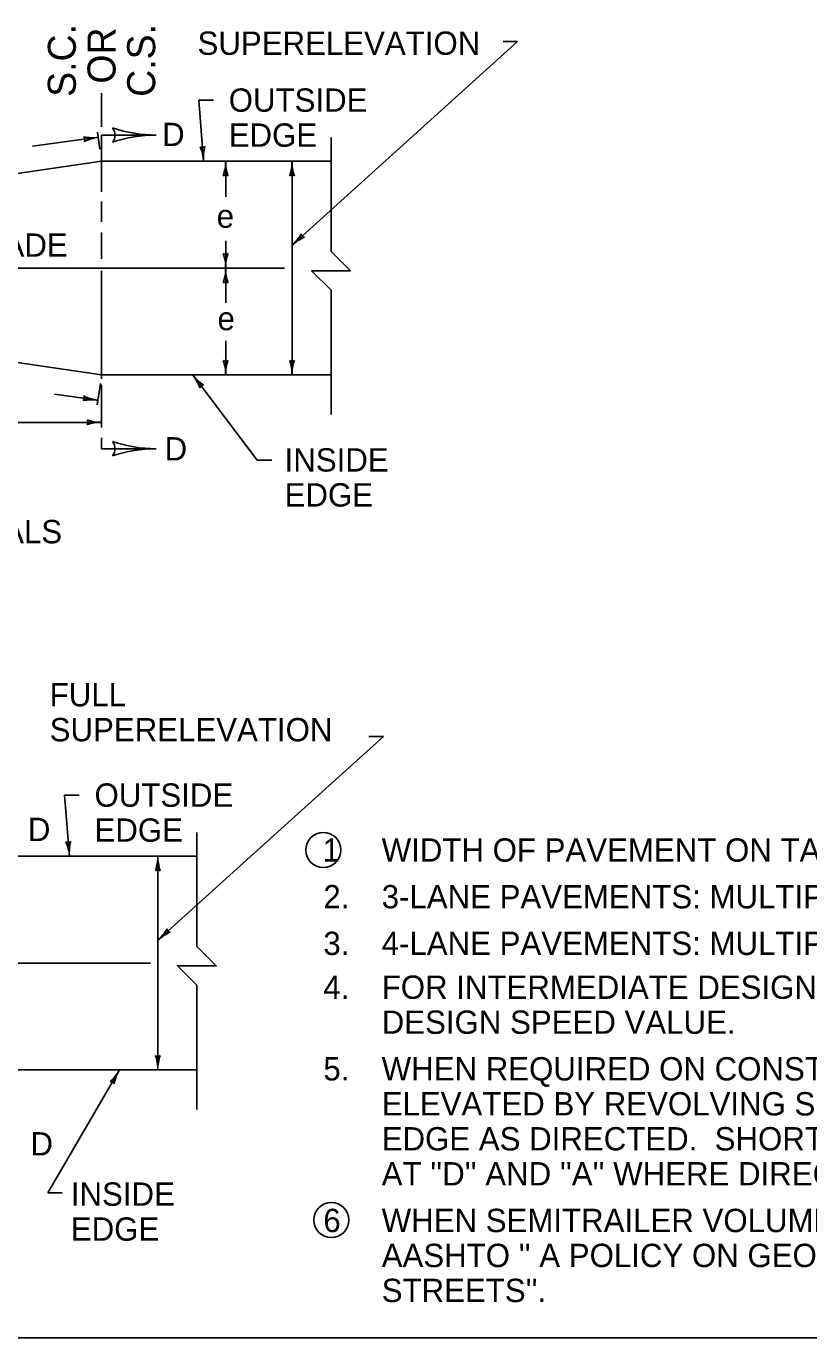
# Model space of a CAD drawing. Extents: x 1007 to 1035.5, y 1000.5 to 1021.5.
# Drawn here: x 1016.95 to 1023.65, y 1000.5 to 1011.75 of the extents above; entities that cross this region are included whole.
import ezdxf

# ---------------------------------------------------------------- set-up
doc = ezdxf.new("R2010")
doc.units = 0
for name, color, linetype in [('Level 1', 7, 'Continuous'), ('Level 10', 7, 'Continuous'), ('Level 11', 7, 'Continuous')]:
    doc.layers.add(name, color=color, linetype=linetype)

msp = doc.modelspace()

# ---------------------------------------------------------------- linework, layer by layer
at = {"layer": 'Level 1'}
for p, q in [((1021.156, 1011.615), (1019.223, 1009.868)), ((1021.031, 1011.615), (1021.156, 1011.615)), ((1017.591, 1011.172), (1017.591, 1010.883)), ((1018.549, 1011.11), (1018.424, 1011.11)), ((1018.424, 1011.11), (1018.465, 1010.589)), ((1017.563, 1010.793), (1017, 1010.716)), ((1017.557, 1010.837), (1017.577, 1010.69)), ((1017.591, 1010.812), (1018.059, 1010.812)), ((1017.591, 1010.812), (1017.591, 1010.326)), ((1019.557, 1010.79), (1019.557, 1010.064)), ((1017.591, 1010.589), (1010.276, 1009.516)), ((1017.591, 1010.589), (1019.557, 1010.589)), ((1018.654, 1010.589), (1018.654, 1010.282)), ((1019.223, 1010.589), (1019.223, 1008.755)), ((1017.591, 1010.242), (1017.591, 1010.068)), ((1017.591, 1009.977), (1017.591, 1009.752)), ((1018.654, 1009.905), (1018.654, 1009.672)), ((1016.408, 1009.672), (1019.159, 1009.672)), ((1017.591, 1009.647), (1017.591, 1008.722)), ((1018.654, 1009.375), (1018.654, 1009.672)), ((1012.404, 1009.516), (1017.591, 1008.755)), ((1019.557, 1009.231), (1019.557, 1008.417)), ((1018.654, 1008.755), (1018.654, 1009.048)), ((1017.591, 1008.755), (1019.557, 1008.755)), ((1018.925, 1008.025), (1018.373, 1008.755)), ((1017.58, 1008.681), (1017.554, 1008.499)), ((1017.591, 1008.672), (1017.591, 1008.306)), ((1017.188, 1008.592), (1017.559, 1008.538)), ((1014.661, 1008.349), (1017.591, 1008.349)), ((1017.591, 1008.217), (1017.591, 1008.123)), ((1017.591, 1008.123), (1018.059, 1008.123)), ((1019.05, 1008.025), (1018.925, 1008.025)), ((1020.006, 1005.656), (1018.073, 1003.909)), ((1019.881, 1005.656), (1020.006, 1005.656)), ((1017.399, 1005.151), (1017.274, 1005.151)), ((1017.274, 1005.151), (1017.315, 1004.63)), ((1018.407, 1004.831), (1018.407, 1004.105)), ((1016.441, 1004.63), (1018.407, 1004.63)), ((1018.073, 1004.63), (1018.073, 1002.796)), ((1015.258, 1003.713), (1018.009, 1003.713)), ((1018.407, 1003.272), (1018.407, 1002.458)), ((1016.441, 1002.796), (1018.407, 1002.796)), ((1017.129, 1001.744), (1017.744, 1002.796)), ((1017.254, 1001.744), (1017.129, 1001.744))]:
    msp.add_line(p, q, dxfattribs=at)
for points in [[(1019.557, 1009.231), (1019.557, 1009.481), (1019.39, 1009.648), (1019.723, 1009.648), (1019.557, 1009.814), (1019.557, 1010.064)], [(1018.407, 1003.272), (1018.407, 1003.522), (1018.24, 1003.689), (1018.573, 1003.689), (1018.407, 1003.855), (1018.407, 1004.105)]]:
    msp.add_lwpolyline(points, dxfattribs=at)
for centre in [(1019.491, 1004.682), (1019.559, 1001.509)]:
    msp.add_circle(centre, 0.15, dxfattribs=at)
for centre, radius, start, end in [((1017.613, 1010.812), 0.0938, 318.7746, 40.8913), ((1018.059, 1011.984), 1.172, 251.3472, 269.9939), ((1017.416, 1010.773), 0.0312, 326.5329, 48.6496), ((1017.511, 1011.18), 0.391, 259.1054, 277.7522), ((1017.616, 1010.406), 0.391, 97.7583, 116.4271), ((1017.616, 1010.406), 0.391, 97.7461, 97.7583), ((1018.059, 1009.64), 1.172, 90, 108.6688), ((1018.059, 1009.64), 1.172, 89.9878, 90), ((1018.454, 1010.737), 0.0312, 233.2979, 315.4146), ((1018.076, 1010.558), 0.391, 4.5233, 23.1921), ((1018.855, 1010.619), 0.391, 165.8705, 184.5172), ((1018.076, 1010.558), 0.391, 4.5111, 4.5233), ((1018.263, 1010.589), 0.391, 341.3472, 359.9939), ((1019.044, 1010.589), 0.391, 180, 198.6688), ((1019.044, 1010.589), 0.391, 179.9878, 180), ((1018.832, 1010.589), 0.391, 341.3472, 359.9939), ((1019.613, 1010.589), 0.391, 180, 198.6688), ((1019.613, 1010.589), 0.391, 179.9878, 180), ((1018.654, 1010.44), 0.0312, 48.7746, 130.8913), ((1019.223, 1010.44), 0.0312, 48.7746, 130.8913), ((1018.961, 1010.157), 0.391, 312.1082, 330.7769), ((1019.333, 1009.967), 0.0312, 180.8828, 262.9994), ((1019.485, 1009.578), 0.391, 113.4553, 132.102), ((1018.961, 1010.157), 0.391, 312.0959, 312.1082), ((1018.654, 1009.82), 0.0312, 228.7746, 310.8913), ((1018.263, 1009.672), 0.391, 0, 18.6688), ((1019.044, 1009.672), 0.391, 161.3472, 179.9939), ((1018.263, 1009.672), 0.391, 341.3472, 359.9939), ((1018.263, 1009.672), 0.391, 359.9878, 0), ((1019.044, 1009.672), 0.391, 180, 198.6688), ((1019.044, 1009.672), 0.391, 179.9878, 180), ((1018.654, 1009.523), 0.0312, 48.7746, 130.8913), ((1018.654, 1008.904), 0.0312, 228.7746, 310.8913), ((1018.263, 1008.755), 0.391, 0, 18.6688), ((1019.044, 1008.755), 0.391, 161.3472, 179.9939), ((1019.223, 1008.904), 0.0312, 228.7746, 310.8913), ((1018.832, 1008.755), 0.391, 0, 18.6688), ((1019.613, 1008.755), 0.391, 161.3472, 179.9939), ((1018.685, 1008.991), 0.391, 217.0868, 235.7556), ((1018.061, 1008.52), 0.391, 18.434, 37.0807), ((1018.685, 1008.991), 0.391, 217.0746, 217.0868), ((1018.263, 1008.755), 0.391, 359.9878, 0), ((1018.832, 1008.755), 0.391, 359.9878, 0), ((1018.462, 1008.637), 0.0312, 85.8614, 167.9781), ((1017.412, 1008.559), 0.0312, 310.4343, 32.551), ((1017.503, 1008.151), 0.391, 81.6597, 100.3285), ((1017.616, 1008.924), 0.391, 243.0069, 261.6536), ((1017.503, 1008.151), 0.391, 81.6475, 81.6597), ((1017.443, 1008.349), 0.0312, 318.7746, 40.8913), ((1017.591, 1008.74), 0.391, 251.3472, 269.9939), ((1017.591, 1007.959), 0.391, 90, 108.6688), ((1017.591, 1007.959), 0.391, 89.9878, 90), ((1017.613, 1008.123), 0.0938, 318.7746, 40.8913), ((1018.059, 1009.295), 1.172, 251.3472, 269.9939), ((1018.059, 1006.951), 1.172, 90, 108.6688), ((1018.059, 1006.951), 1.172, 89.9878, 90), ((1017.304, 1004.778), 0.0312, 233.2979, 315.4146), ((1016.926, 1004.599), 0.391, 4.5233, 23.1921), ((1017.705, 1004.66), 0.391, 165.8705, 184.5172), ((1016.926, 1004.599), 0.391, 4.5111, 4.5233), ((1017.682, 1004.63), 0.391, 341.3472, 359.9939), ((1018.463, 1004.63), 0.391, 180, 198.6688), ((1018.463, 1004.63), 0.391, 179.9878, 180), ((1018.073, 1004.481), 0.0312, 48.7746, 130.8913), ((1017.811, 1004.198), 0.391, 312.1082, 330.7769), ((1018.183, 1004.008), 0.0312, 180.8828, 262.9994), ((1018.335, 1003.619), 0.391, 113.4553, 132.102), ((1017.811, 1004.198), 0.391, 312.0959, 312.1082), ((1018.073, 1002.945), 0.0312, 228.7746, 310.8913), ((1017.682, 1002.796), 0.391, 0, 18.6688), ((1018.463, 1002.796), 0.391, 161.3472, 179.9939), ((1017.407, 1002.993), 0.391, 311.0205, 329.6672), ((1018.081, 1002.599), 0.391, 149.6733, 168.3421), ((1018.081, 1002.599), 0.391, 149.6611, 149.6733), ((1017.682, 1002.796), 0.391, 359.9878, 0), ((1017.669, 1002.668), 0.0312, 18.4479, 100.5646)]:
    msp.add_arc(centre, radius, start, end, dxfattribs=at)
at = {"layer": 'Level 10'}
msp.add_line((1035.5, 1000.5), (1007, 1000.5), dxfattribs=at)
msp.add_lwpolyline([(1007, 1000.5), (1035.5, 1000.5), (1035.5, 1021.5), (1007, 1021.5)], close=True, dxfattribs=at)
at = {"layer": 'Level 11'}
msp.add_lwpolyline([(1007, 1000.5), (1035.5, 1000.5), (1035.5, 1021.5), (1007, 1021.5)], close=True, dxfattribs=at)

# ---------------------------------------------------------------- texts
at = {"layer": 'Level 1'}
for s, p in [('S.C.', (1017.37, 1011.14)), ('OR', (1017.71, 1011.253)), ('C.S.', (1018.05, 1011.14))]:
    msp.add_text(s, height=0.24, rotation=90, dxfattribs=at).set_placement(p)
for s, p in [('SUPERELEVATION', (1018.413, 1011.5)), ('OUTSIDE', (1018.68, 1011.012)), ('D', (1018.109, 1010.718)), ('EDGE', (1018.68, 1010.712)), ('e', (1018.577, 1010.017)), ('L  GRADE', (1016.052, 1009.769)), ('e', (1018.584, 1009.139)), ('D', (1018.131, 1008.022)), ('INSIDE', (1019.159, 1007.927)), ('EDGE', (1019.159, 1007.627)), ('SUPERELEVATION ON OUTSIDE EQUALS', (1011.932, 1007.312)), ('FULL', (1017.146, 1005.914)), ('SUPERELEVATION', (1017.146, 1005.614)), ('OUTSIDE', (1017.53, 1005.053)), ('D', (1016.959, 1004.759)), ('EDGE', (1017.53, 1004.753)), ('1', (1019.484, 1004.582)), ('WIDTH OF PAVEMENT ON TANGENT', (1019.991, 1004.582)), ('2.', (1019.491, 1004.182)), ('3-LANE PAVEMENTS: MULTIPLY ABOVE VALUES BY 1.5.', (1019.991, 1004.182)), ('3.', (1019.491, 1003.782)), ('4-LANE PAVEMENTS: MULTIPLY ABOVE VALUES BY 2.', (1019.991, 1003.782)), ('4.', (1019.491, 1003.406)), ('FOR INTERMEDIATE DESIGN SPEEDS, USE THE NEXT HIGHER', (1019.991, 1003.406)), ('DESIGN SPEED VALUE.', (1019.991, 1003.106)), ('5.', (1019.491, 1002.706)), ('WHEN REQUIRED ON CONSTRUCTION, CURVES SHALL BE SUPER-', (1019.991, 1002.706)), ('ELEVATED BY REVOLVING SECTION AROUND INSIDE OR OUTSIDE', (1019.991, 1002.406)), ('EDGE AS DIRECTED.  SHORT VERTICAL CURVES TO BE INSERTED', (1019.991, 1002.106)), ('D', (1016.981, 1002.063)), ("AT ''D'' AND ''A'' WHERE DIRECTED ON CONSTRUCTION.", (1019.991, 1001.806)), ('INSIDE', (1017.327, 1001.632)), ('EDGE', (1017.327, 1001.332)), ('6', (1019.491, 1001.406)), ('WHEN SEMITRAILER VOLUMES ARE SIGNIFICANT REFER TO THE', (1019.991, 1001.406)), ("AASHTO '' A POLICY ON GEOMETRIC DESIGN OF HIGHWAYS AND", (1019.991, 1001.106)), ("STREETS''.", (1019.991, 1000.806))]:
    msp.add_text(s, height=0.2, dxfattribs=at).set_placement(p)

doc.saveas('drawing.dxf')
